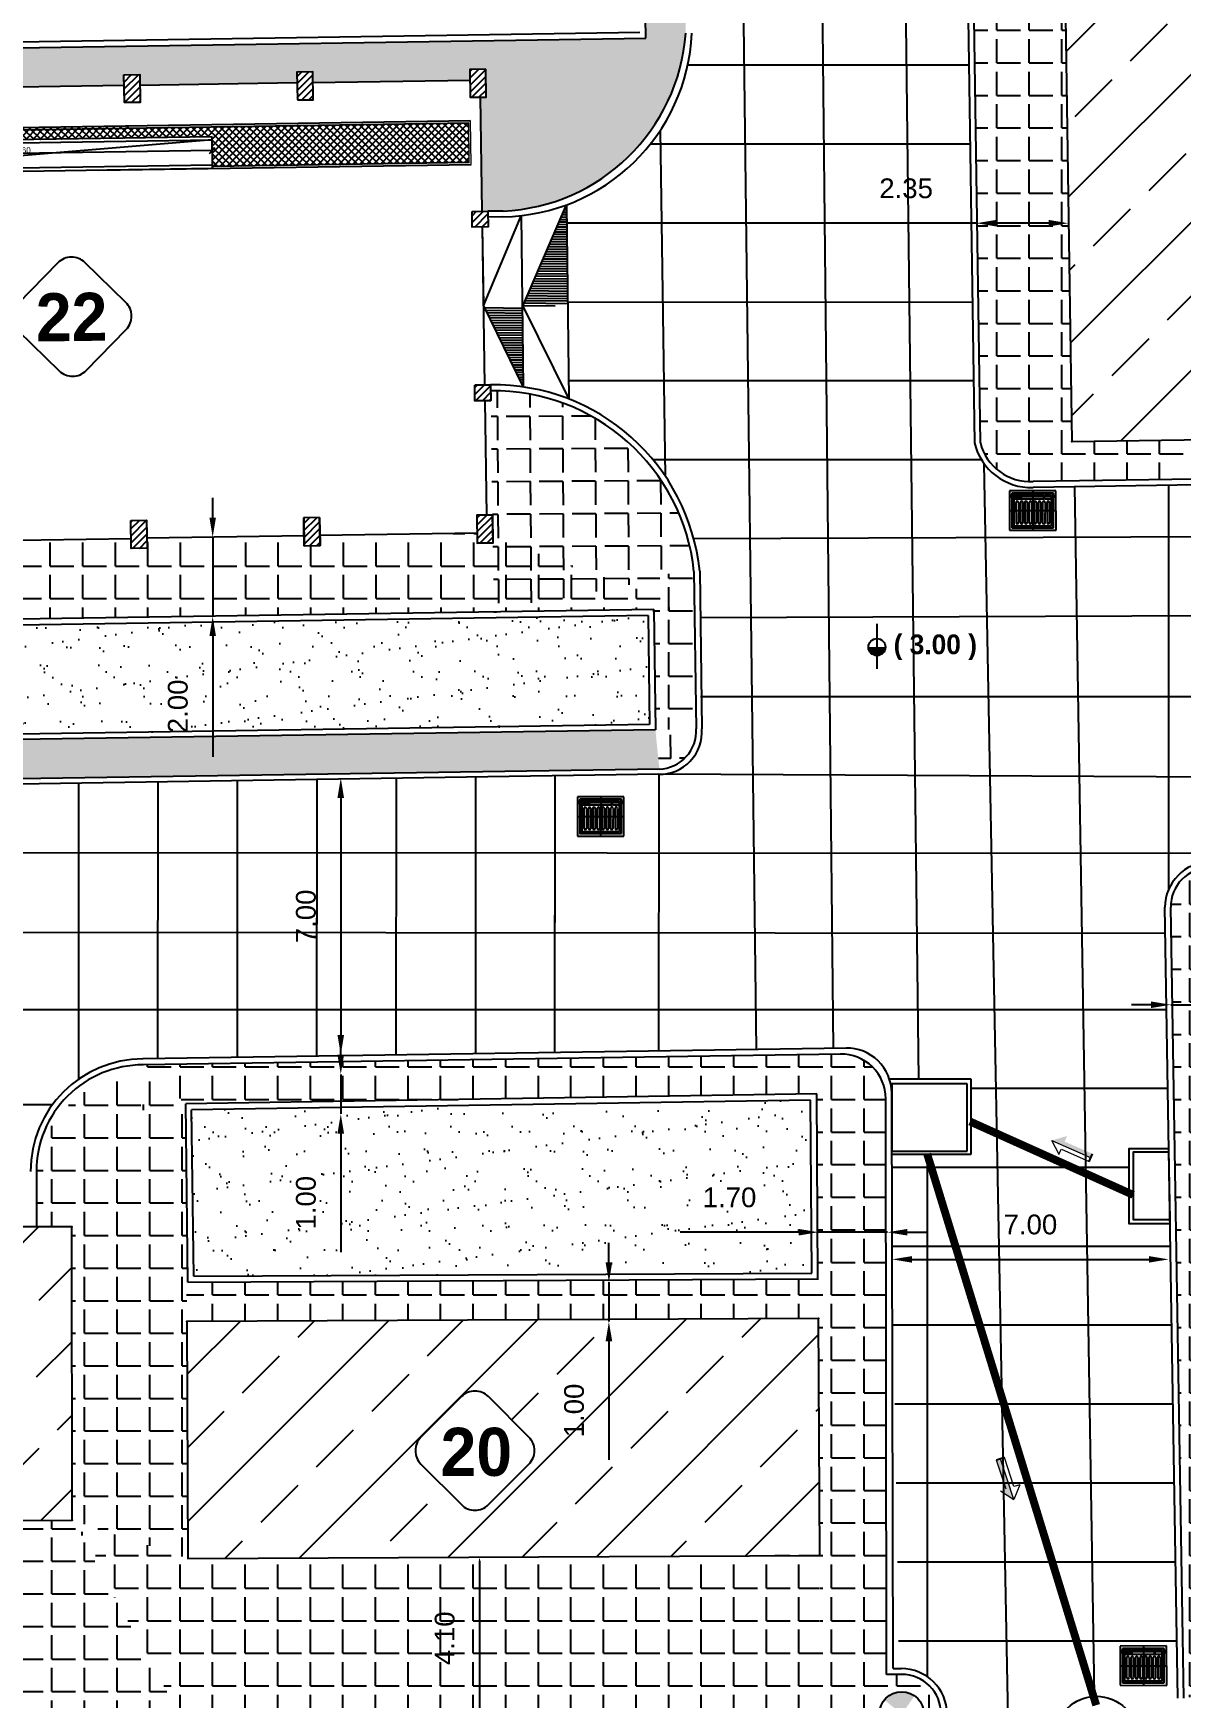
# Model space of a CAD drawing. Header units: inches. Extents: x 17 to 217, y 4 to 204.
# Drawn here: x 81.47 to 110.52, y 73.54 to 115.7 of the extents above; entities that cross this region are included whole.
import ezdxf

# ---------------------------------------------------------------- set-up
doc = ezdxf.new("R2010")
doc.units = ezdxf.units.IN
doc.header["$MEASUREMENT"] = 0
doc.layers.add('TEXT', color=6, linetype='Continuous')
doc.styles.add('Annotative', font='arial.ttf')
doc.styles.add('ROMANTIC', font='romab___.ttf')
doc.styles.get("Standard").update_dxf_attribs({"font": 'arial.ttf'})
doc.dimstyles.new('ahmed', dxfattribs={"dimtxt": 0.3, "dimasz": 0.1, "dimexe": 1.25, "dimexo": 0.625, "dimtad": 1, "dimdsep": 46, "dimlunit": 6, "dimtxsty": 'Standard', "dimcen": 2.5, "dimse1": 1, "dimse2": 1, "dimclrd": 5, "dimclre": 5, "dimclrt": 6, "dimadec": 0, "dimazin": 0, "dimtfac": 1, "dimtix": 1, "dimtmove": 0, "dimatfit": 2, "dimfxl": 1, "dimtolj": 1, "dimtzin": 0, "dimarcsym": 0})
doc.dimstyles.new('basem', dxfattribs={"dimtxt": 1.5, "dimasz": 0.5, "dimexe": 1.25, "dimexo": 0.625, "dimtad": 1, "dimzin": 1, "dimdsep": 46, "dimlunit": 6, "dimtxsty": 'Standard', "dimcen": 0.3, "dimse1": 1, "dimse2": 1, "dimadec": 0, "dimazin": 0, "dimtfac": 1, "dimtmove": 0, "dimatfit": 3, "dimfxl": 1, "dimtolj": 1, "dimtzin": 0, "dimarcsym": 0})
doc.dimstyles.new('STANDARD$0', dxfattribs={"dimtxt": 0.15, "dimasz": 0.15, "dimexe": 0, "dimexo": 0.0615, "dimgap": 0.001, "dimtad": 1, "dimzin": 1, "dimdsep": 46, "dimlunit": 6, "dimtxsty": 'Standard', "dimblk": 'OBLIQUE', "dimcen": 2.5, "dimse1": 1, "dimse2": 1, "dimclrd": 5, "dimclre": 5, "dimclrt": 6, "dimadec": 0, "dimazin": 0, "dimtfac": 1, "dimtmove": 0, "dimatfit": 3, "dimfxl": 1, "dimtolj": 1, "dimtzin": 0, "dimarcsym": 0})
pattern_1 = [(0, (-15.4109, -134.2008), (0, 0.825), [0.6, -0.225]), (90, (-15.4109, -134.2008), (-0.825, 5e-17), [0.6, -0.225])]
pattern_2 = [(45, (789.4542, 129.9865), (-1.873833, 1.873833), []), (45, (791.328, 129.9865), (-1.873833, 1.873833), [1.325, -0.6625])]
pattern_3 = [(0, (-17.9424, -42.48056), (0, 0.825), [0.6, -0.225]), (90, (-17.9424, -42.48056), (-0.825, 5e-17), [0.6, -0.225])]

# ---------------------------------------------------------------- blocks, each defined once
blk = doc.blocks.new('*D97')
at = {"color": 5, "lineweight": -2, "transparency": 16777216}
blk.add_line((92.767, 77.009), (92.767, 73.093), dxfattribs=at)
at = {"color": 5, "transparency": 16777216}
for points in [[(92.75, 77.009), (92.783, 77.009), (92.767, 77.109)], [(92.75, 73.093), (92.783, 73.093), (92.767, 72.993)]]:
    blk.add_solid(points, dxfattribs=at)
at = {"layer": 'Defpoints', "color": 0, "transparency": 16777216}
for p in [(93.385, 77.109, 0.036), (92.767, 72.993), (93.448, 72.993, 0.036)]:
    blk.add_point(p, dxfattribs=at)
at = {"color": 6, "transparency": 16777216, "insert": (91.887, 75.051), "char_height": 0.3, "attachment_point": 5, "rotation": 90, "style": 'Annotative'}
blk.add_mtext('\\A1;{\\H1.66667x;4.10}', dxfattribs=at)
blk = doc.blocks.new('uyt')
at = {"color": 5}
for p, q in [((2584.794, -811.641), (2584.234, -811.715)), ((2584.857, -812.115), (2584.794, -811.641)), ((2584.234, -811.715), (2584.296, -812.188)), ((2584.769, -811.674), (2584.267, -811.74)), ((2584.267, -811.74), (2584.321, -812.156)), ((2584.765, -811.679), (2584.272, -811.744)), ((2584.272, -811.744), (2584.326, -812.15)), ((2584.656, -811.713), (2584.287, -811.762)), ((2584.287, -811.762), (2584.336, -812.136)), ((2584.386, -811.768), (2584.289, -811.781)), ((2584.387, -811.773), (2584.29, -811.786)), ((2584.387, -811.778), (2584.291, -811.791)), ((2584.388, -811.783), (2584.291, -811.796)), ((2584.388, -811.788), (2584.292, -811.801)), ((2584.389, -811.793), (2584.292, -811.805)), ((2584.39, -811.797), (2584.3, -811.809)), ((2584.3, -811.809), (2584.342, -812.128)), ((2584.3, -811.809), (2584.342, -812.128)), ((2584.331, -811.844), (2584.363, -812.086)), ((2584.36, -811.841), (2584.392, -812.082)), ((2584.383, -811.749), (2584.39, -811.797)), ((2584.657, -811.718), (2584.384, -811.754)), ((2584.658, -811.723), (2584.385, -811.759)), ((2584.385, -811.837), (2584.416, -812.079)), ((2584.659, -811.733), (2584.386, -811.768)), ((2584.663, -811.762), (2584.39, -811.797)), ((2584.414, -811.834), (2584.445, -812.075)), ((2584.438, -811.83), (2584.47, -812.072)), ((2584.467, -811.827), (2584.499, -812.068)), ((2584.491, -811.823), (2584.523, -812.065)), ((2584.514, -811.678), (2584.576, -812.151)), ((2584.52, -811.82), (2584.552, -812.061)), ((2584.545, -811.816), (2584.577, -812.058)), ((2584.574, -811.813), (2584.606, -812.054)), ((2584.598, -811.809), (2584.63, -812.051)), ((2584.627, -811.806), (2584.659, -812.047)), ((2584.652, -811.802), (2584.683, -812.044)), ((2584.663, -811.762), (2584.656, -811.713)), ((2584.748, -811.701), (2584.661, -811.713)), ((2584.668, -811.761), (2584.661, -811.713)), ((2584.749, -811.706), (2584.662, -811.717)), ((2584.75, -811.711), (2584.663, -811.722)), ((2584.751, -811.72), (2584.664, -811.732)), ((2584.755, -811.749), (2584.668, -811.761)), ((2584.681, -811.799), (2584.712, -812.04)), ((2584.705, -811.795), (2584.737, -812.037)), ((2584.734, -811.792), (2584.766, -812.033)), ((2584.797, -812.068), (2584.748, -811.701)), ((2584.797, -812.068), (2584.755, -811.749)), ((2584.818, -812.085), (2584.765, -811.679)), ((2584.824, -812.089), (2584.769, -811.674)), ((2584.265, -811.952), (2584.826, -811.878)), ((2584.296, -812.188), (2584.857, -812.115)), ((2584.321, -812.156), (2584.824, -812.089)), ((2584.326, -812.15), (2584.818, -812.085)), ((2584.336, -812.136), (2584.57, -812.106)), ((2584.342, -812.128), (2584.797, -812.068)), ((2584.342, -812.128), (2584.797, -812.068))]:
    blk.add_line(p, q, dxfattribs=at)
for centre, radius, start, end in [((2584.274, -811.778), 0.0152, 106.1264, 268.8726), ((2584.346, -811.843), 0.0146, 7.4995, 187.4995), ((2584.399, -811.836), 0.0146, 7.4995, 187.4995), ((2584.452, -811.829), 0.0146, 7.4995, 187.4995), ((2584.505, -811.822), 0.0146, 7.4995, 187.4995), ((2584.56, -811.814), 0.0146, 7.4995, 187.4995), ((2584.613, -811.807), 0.0146, 7.4995, 187.4995), ((2584.666, -811.8), 0.0146, 7.4995, 187.4995), ((2584.719, -811.793), 0.0146, 7.4995, 187.4995), ((2584.772, -811.713), 0.0152, 286.1264, 88.8726), ((2584.592, -812.056), 0.0146, 187.4995, 7.4995), ((2584.645, -812.049), 0.0146, 187.4995, 7.4995), ((2584.698, -812.042), 0.0146, 187.4995, 7.4995), ((2584.751, -812.035), 0.0146, 187.4995, 7.4995), ((2584.378, -812.084), 0.0146, 187.4995, 7.4995), ((2584.431, -812.077), 0.0146, 187.4995, 7.4995), ((2584.484, -812.07), 0.0146, 187.4995, 7.4995), ((2584.537, -812.063), 0.0146, 187.4995, 7.4995)]:
    blk.add_arc(centre, radius, start, end, dxfattribs=at)
blk = doc.blocks.new('*D65')
at = {"color": 0, "lineweight": -2, "transparency": 16777216}
blk.add_line((103.719, 84.646), (109.719, 84.646), dxfattribs=at)
at = {"color": 0, "transparency": 16777216}
for points in [[(103.719, 84.729), (103.719, 84.563), (103.219, 84.646)], [(109.719, 84.729), (109.719, 84.563), (110.219, 84.646)]]:
    blk.add_solid(points, dxfattribs=at)
at = {"layer": 'Defpoints', "color": 0, "transparency": 16777216}
for p in [(103.219, 86.913, 0.036), (110.219, 86.913, 0.036), (110.219, 84.646)]:
    blk.add_point(p, dxfattribs=at)
at = {"color": 0, "transparency": 16777216, "insert": (106.719, 85.526), "char_height": 1.5, "attachment_point": 5, "style": 'Annotative'}
blk.add_mtext('\\A1;{\\H0.33333x;7.00}', dxfattribs=at)
blk = doc.blocks.new('*D66')
at = {"color": 0, "lineweight": -2, "transparency": 16777216}
blk.add_line((89.254, 96.334), (89.254, 90.33), dxfattribs=at)
at = {"color": 0, "transparency": 16777216}
for points in [[(89.17, 96.334), (89.337, 96.334), (89.254, 96.834)], [(89.17, 90.33), (89.337, 90.33), (89.254, 89.83)]]:
    blk.add_solid(points, dxfattribs=at)
at = {"layer": 'Defpoints', "color": 0, "transparency": 16777216}
for p in [(85.508, 96.834, 0.036), (89.254, 89.83), (90.256, 89.83, 0.036)]:
    blk.add_point(p, dxfattribs=at)
at = {"color": 0, "transparency": 16777216, "insert": (88.373, 93.332), "char_height": 1.5, "attachment_point": 5, "rotation": 90, "style": 'Annotative'}
blk.add_mtext('\\A1;{\\H0.33333x;7.00}', dxfattribs=at)
blk = doc.blocks.new('*D78')
at = {"color": 0, "lineweight": -2, "transparency": 16777216}
for p, q in [((105.352, 110.887), (102.291, 110.887)), ((107.179, 110.887), (105.852, 110.887))]:
    blk.add_line(p, q, dxfattribs=at)
at = {"color": 0, "transparency": 16777216}
for points in [[(105.852, 110.971), (105.852, 110.804), (105.352, 110.887)], [(107.179, 110.971), (107.179, 110.804), (107.679, 110.887)]]:
    blk.add_solid(points, dxfattribs=at)
at = {"layer": 'Defpoints', "color": 0, "transparency": 16777216}
for p in [(105.352, 110.887, 0.036), (105.352, 110.887), (107.679, 110.887, 0.036)]:
    blk.add_point(p, dxfattribs=at)
at = {"color": 0, "transparency": 16777216, "insert": (103.571, 111.768), "char_height": 1.5, "attachment_point": 5, "style": 'Annotative'}
blk.add_mtext('\\A1;{\\H0.33333x;2.35}', dxfattribs=at)
blk = doc.blocks.new('*D81')
at = {"color": 0, "lineweight": -2, "transparency": 16777216}
for p, q in [((89.254, 89.83), (89.254, 90.33)), ((89.254, 89.33), (89.254, 88.33)), ((89.254, 87.83), (89.254, 84.83))]:
    blk.add_line(p, q, dxfattribs=at)
at = {"color": 0, "transparency": 16777216}
for points in [[(89.17, 89.83), (89.337, 89.83), (89.254, 89.33)], [(89.17, 87.83), (89.337, 87.83), (89.254, 88.33)]]:
    blk.add_solid(points, dxfattribs=at)
at = {"layer": 'Defpoints', "color": 0, "transparency": 16777216}
for p in [(89.495, 89.33, 0.036), (89.254, 88.33), (89.406, 88.33, 0.036)]:
    blk.add_point(p, dxfattribs=at)
at = {"color": 0, "transparency": 16777216, "insert": (88.373, 86.08), "char_height": 1.5, "attachment_point": 5, "rotation": 90, "style": 'Annotative'}
blk.add_mtext('\\A1;{\\H0.33333x;1.00}', dxfattribs=at)
blk = doc.blocks.new('*D82')
at = {"color": 0, "lineweight": -2, "transparency": 16777216}
for p, q in [((100.849, 85.333), (97.849, 85.333)), ((103.101, 85.333), (101.349, 85.333)), ((103.601, 85.333), (104.101, 85.333))]:
    blk.add_line(p, q, dxfattribs=at)
at = {"color": 0, "transparency": 16777216}
for points in [[(100.849, 85.416), (100.849, 85.25), (101.349, 85.333)], [(103.601, 85.416), (103.601, 85.25), (103.101, 85.333)]]:
    blk.add_solid(points, dxfattribs=at)
at = {"layer": 'Defpoints', "color": 0, "transparency": 16777216}
for p in [(101.349, 85.333), (101.349, 84.973, 0.036), (103.101, 84.973, 0.036)]:
    blk.add_point(p, dxfattribs=at)
at = {"color": 0, "transparency": 16777216, "insert": (99.099, 86.213), "char_height": 1.5, "attachment_point": 5, "style": 'Annotative'}
blk.add_mtext('\\A1;{\\H0.33333x;1.70}', dxfattribs=at)
blk = doc.blocks.new('*D111')
at = {"color": 0, "lineweight": -2, "transparency": 16777216}
for p, q in [((96.044, 84.569), (96.044, 85.069)), ((96.044, 84.069), (96.044, 83.069)), ((96.044, 82.569), (96.044, 79.569))]:
    blk.add_line(p, q, dxfattribs=at)
at = {"color": 0, "transparency": 16777216}
for points in [[(95.961, 84.569), (96.128, 84.569), (96.044, 84.069)], [(95.961, 82.569), (96.128, 82.569), (96.044, 83.069)]]:
    blk.add_solid(points, dxfattribs=at)
at = {"layer": 'Defpoints', "color": 0, "transparency": 16777216}
for p in [(85.385, 84.069, 0.036), (85.354, 83.069, 0.036), (96.044, 83.069)]:
    blk.add_point(p, dxfattribs=at)
at = {"color": 0, "transparency": 16777216, "insert": (95.164, 80.819), "char_height": 1.5, "attachment_point": 5, "rotation": 90, "style": 'Annotative'}
blk.add_mtext('\\A1;{\\H0.33333x;1.00}', dxfattribs=at)
blk = doc.blocks.new('*D112')
at = {"color": 0, "lineweight": -2, "transparency": 16777216}
for p, q in [((109.775, 91.094), (109.275, 91.094)), ((110.275, 91.094), (111.348, 91.094)), ((111.848, 91.094), (114.848, 91.094))]:
    blk.add_line(p, q, dxfattribs=at)
at = {"color": 0, "transparency": 16777216}
for points in [[(109.775, 91.178), (109.775, 91.011), (110.275, 91.094)], [(111.848, 91.178), (111.848, 91.011), (111.348, 91.094)]]:
    blk.add_solid(points, dxfattribs=at)
at = {"layer": 'Defpoints', "color": 0, "transparency": 16777216}
for p in [(110.275, 93.562, 0.036), (111.348, 93.563, 0.036), (111.348, 91.094)]:
    blk.add_point(p, dxfattribs=at)
at = {"color": 0, "transparency": 16777216, "insert": (113.598, 91.974), "char_height": 1.5, "attachment_point": 5, "style": 'Annotative'}
blk.add_mtext('\\A1;{\\H0.33333x;1.00}', dxfattribs=at)
blk = doc.blocks.new('*D91')
at = {"color": 0, "lineweight": -2, "transparency": 16777216}
for p, q in [((86.01, 103.434), (86.01, 103.934)), ((86.01, 102.934), (86.01, 100.929)), ((86.01, 100.429), (86.01, 97.373))]:
    blk.add_line(p, q, dxfattribs=at)
at = {"color": 0, "transparency": 16777216}
for points in [[(85.927, 103.434), (86.094, 103.434), (86.01, 102.934)], [(85.927, 100.429), (86.094, 100.429), (86.01, 100.929)]]:
    blk.add_solid(points, dxfattribs=at)
at = {"layer": 'Defpoints', "color": 0, "transparency": 16777216}
for p in [(81.531, 102.934, 0.036), (81.531, 100.929, 0.036), (86.01, 100.929)]:
    blk.add_point(p, dxfattribs=at)
at = {"color": 0, "transparency": 16777216, "insert": (85.13, 98.651), "char_height": 1.5, "attachment_point": 5, "rotation": 90, "style": 'Annotative'}
blk.add_mtext('\\A1;{\\H0.33333x;2.00}', dxfattribs=at)
blk = doc.blocks.new('_Oblique')
at = {"color": 0, "linetype": 'ByBlock', "lineweight": -2}
blk.add_line((-0.5, -0.5), (0.5, 0.5), dxfattribs=at)
blk = doc.blocks.new('*D136')
at = {"color": 5, "lineweight": -2, "transparency": 16777216}
blk.add_line((86.002, 112.728), (76.403, 112.582), dxfattribs=at)
at = {"layer": 'Defpoints', "color": 0, "lineweight": 50, "transparency": 16777216}
for p in [(85.997, 113.077, -0.177), (76.398, 112.931, -0.177), (76.403, 112.582)]:
    blk.add_point(p, dxfattribs=at)
at = {"color": 5, "lineweight": -2, "transparency": 16777216, "xscale": 0.15, "yscale": 0.15, "zscale": 0.15}
for p, rotation in [((76.403, 112.582), 180.869187468206), ((86.002, 112.728), 0.8691874682060963)]:
    blk.add_blockref('_Oblique', p, dxfattribs=dict(at, rotation=rotation))
at = {"color": 6, "transparency": 16777216, "insert": (81.201, 112.732), "char_height": 0.15, "attachment_point": 5, "rotation": 0.8692}
blk.add_mtext('\\A1;9.60', dxfattribs=at)

msp = doc.modelspace()

# ---------------------------------------------------------------- hatches: boundary and pattern name
at = {"linetype": 'ByBlock', "ltscale": 50}
h = msp.add_hatch(dxfattribs=at)
h.set_pattern_fill('ANSI33', color=256, scale=10.6)
h.set_pattern_definition(pattern_2)
h.paths.add_polyline_path([(65.634, 181.899), (65.754, 171.9), (89.052, 172.18), (88.932, 182.179)])
h.paths.add_polyline_path([(77.069, 176.895), (76.043, 177.921, 0.414214), (75.359, 177.921), (74.333, 176.895, 0.414214), (74.333, 176.211), (75.359, 175.186, 0.414214), (76.043, 175.186), (77.069, 176.211, 0.414214)], flags=16)
h.paths.add_polyline_path([(116.586, 170.286), (131.986, 170.395), (131.901, 182.393), (116.501, 182.385)])
h.paths.add_polyline_path([(123.052, 176.309), (124.077, 175.283, 0.414214), (124.761, 175.283), (125.787, 176.309, 0.414214), (125.787, 176.993), (124.761, 178.019, 0.414214), (124.077, 178.019), (123.052, 176.993, 0.414214)], flags=16)
h.paths.add_polyline_path([(77.346, 85.466), (77.352, 78.036), (82.452, 78.04), (82.446, 85.47)])
h.paths.add_polyline_path([(81.59, 81.633), (79.88, 79.924), (78.171, 81.633), (79.88, 83.343)], flags=16)
h.paths.add_polyline_path([(74.616, 175.701), (77.02, 175.701), (77.02, 177.561), (74.616, 177.561)], flags=24)
h.paths.add_polyline_path([(123.255, 175.764), (125.675, 175.764), (125.675, 177.672), (123.255, 177.672)], flags=24)
h.paths.add_polyline_path([(78.823, 80.856), (81.102, 80.856), (81.102, 82.632), (78.823, 82.632)], flags=24)
h = msp.add_hatch()
h.set_pattern_fill('ANGLE', color=256, scale=3)
h.set_pattern_definition(pattern_3)
edge = h.paths.add_edge_path()
edge.add_line((97.989, 115.697), (96.981, 115.576))
edge.add_line((96.981, 115.576), (69.766, 115.156))
edge.add_line((69.766, 115.156), (70.777, 114.455))
edge.add_line((70.777, 114.455), (71.024, 114.456))
edge.add_line((71.024, 114.456), (71.028, 114.176))
edge.add_line((71.028, 114.176), (75.194, 114.236))
edge.add_line((75.194, 114.236), (75.189, 114.517))
edge.add_line((75.189, 114.517), (75.589, 114.523))
edge.add_line((75.589, 114.523), (75.593, 114.245))
edge.add_line((75.593, 114.245), (79.389, 114.303))
edge.add_line((79.389, 114.303), (79.385, 114.581))
edge.add_line((79.385, 114.581), (79.784, 114.587))
edge.add_line((79.784, 114.587), (79.789, 114.31))
edge.add_line((79.789, 114.31), (83.768, 114.371))
edge.add_line((83.768, 114.371), (83.764, 114.648))
edge.add_line((83.764, 114.648), (84.164, 114.654))
edge.add_line((84.164, 114.654), (84.168, 114.377))
edge.add_line((84.168, 114.377), (88.148, 114.438))
edge.add_line((88.148, 114.438), (88.143, 114.715))
edge.add_line((88.143, 114.715), (88.543, 114.721))
edge.add_line((88.543, 114.721), (88.547, 114.444))
edge.add_line((88.547, 114.444), (92.527, 114.505))
edge.add_line((92.527, 114.505), (92.523, 114.782))
edge.add_line((92.523, 114.782), (92.924, 114.788))
edge.add_line((92.924, 114.788), (92.935, 114.081))
edge.add_line((92.935, 114.081), (92.785, 114.079))
edge.add_line((92.785, 114.079), (92.829, 111.191))
edge.add_line((92.829, 111.191), (92.979, 111.193))
edge.add_arc((93.139, 116.053), 4.863, 268.1146, 355.7982)
h.paths.add_polyline_path([(97.304, 163.178), (96.312, 162.925), (96.981, 115.576), (97.989, 115.697)])
edge = h.paths.add_edge_path()
edge.add_line((96.435, 163.978), (96.435, 162.957))
edge.add_line((96.435, 162.957), (97.303, 163.177))
edge.add_arc((96.45, 163.122), 0.855, 3.6774, 90.9983)
h.paths.add_polyline_path([(96.435, 163.978), (38.372, 163.36), (38.392, 162.295), (96.307, 162.924), (96.435, 162.957)])
h = msp.add_hatch()
h.set_pattern_fill('ANGLE', color=256, scale=3)
h.set_pattern_definition(pattern_3)
edge = h.paths.add_edge_path()
edge.add_arc((38.783, 162.018), 1.404, 107.0204, 169.0714)
edge.add_line((37.405, 162.284), (38.392, 162.188))
edge.add_line((38.392, 162.188), (38.372, 163.36))
h.paths.add_polyline_path([(38.392, 162.188), (37.405, 162.284), (37.378, 97.187), (38.366, 97.162)])
h.paths.add_polyline_path([(97.221, 98.06), (38.366, 97.162), (38.376, 96.157), (97.323, 97.063)])
h = msp.add_hatch()
h.set_pattern_fill('ANGLE', color=256, scale=3)
h.set_pattern_definition(pattern_1)
edge = h.paths.add_edge_path()
edge.add_line((106.788, 105.348), (105.451, 105.329))
edge.add_arc((106.71, 105.641), 1.297, 193.9229, 273.4251)
edge.add_line((106.788, 104.347), (106.788, 105.348))
h.paths.add_polyline_path([(120.484, 105.55), (107.771, 105.361), (106.788, 105.348), (106.788, 104.347), (120.498, 104.55)])
h.paths.add_polyline_path([(107.059, 152.883), (107.022, 154.889), (104.729, 154.889), (105.451, 105.329), (106.788, 105.348), (106.885, 105.349), (107.771, 105.362)])
h = msp.add_hatch(dxfattribs=at)
h.set_pattern_fill('ANSI33', color=256, scale=10.6)
h.set_pattern_definition(pattern_2)
h.paths.add_polyline_path([(107.771, 105.361), (140.158, 105.843), (139.449, 152.782), (107.059, 152.883)])
h.paths.add_polyline_path([(122.812, 131.294, -0.414214), (123.578, 131.294), (124.727, 130.145, -0.414214), (124.727, 129.379), (123.578, 128.23, -0.414214), (122.812, 128.23), (121.663, 129.379, -0.414214), (121.663, 130.145)], flags=16)
h.paths.add_polyline_path([(121.497, 102.307), (121.671, 94.959), (134.267, 95.256), (134.094, 102.604)])
h.paths.add_polyline_path([(127.636, 100.176, -0.414214), (128.32, 100.176), (129.346, 99.151, -0.414214), (129.346, 98.467), (128.32, 97.441, -0.414214), (127.636, 97.441), (126.61, 98.467, -0.414214), (126.61, 99.151)], flags=16)
h.paths.add_polyline_path([(122.156, 128.77), (124.447, 128.77), (124.447, 130.576), (122.156, 130.576)], flags=24)
h.paths.add_polyline_path([(126.886, 97.918), (129.305, 97.918), (129.305, 99.824), (126.886, 99.824)], flags=24)
h = msp.add_hatch()
h.set_pattern_fill('ANSI31', color=256)
h.set_pattern_definition([(45, (387.18181, -71.97286), (-0.088388348, 0.088388348), [])])
h.paths.add_polyline_path([(70.635, 113.743), (71.035, 113.749), (71.024, 114.456), (70.624, 114.45)])
h.paths.add_polyline_path([(75.2, 113.81), (75.6, 113.816), (75.589, 114.523), (75.189, 114.517)])
h.paths.add_polyline_path([(79.395, 113.874), (79.795, 113.88), (79.784, 114.587), (79.385, 114.581)])
h.paths.add_polyline_path([(84.175, 113.947), (84.164, 114.654), (83.764, 114.648), (83.775, 113.941)])
h.paths.add_polyline_path([(71.08, 110.858), (70.681, 110.852), (70.687, 110.452), (71.086, 110.458)])
h.paths.add_polyline_path([(88.543, 114.721), (88.143, 114.715), (88.154, 114.008), (88.554, 114.014)])
h.paths.add_polyline_path([(92.924, 114.788), (92.523, 114.782), (92.534, 114.075), (92.935, 114.081)])
h.paths.add_polyline_path([(92.979, 111.193), (92.579, 111.187), (92.585, 110.787), (92.985, 110.793)])
h.paths.add_polyline_path([(93.053, 106.394), (93.046, 106.794), (92.646, 106.787), (92.653, 106.387)])
h.paths.add_polyline_path([(93.098, 103.497), (92.697, 103.491), (92.708, 102.784), (93.108, 102.79)])
h.paths.add_polyline_path([(88.328, 102.717), (88.728, 102.723), (88.717, 103.43), (88.317, 103.424)])
h.paths.add_polyline_path([(84.338, 103.363), (83.938, 103.357), (83.949, 102.65), (84.348, 102.656)])
h.paths.add_polyline_path([(79.958, 103.296), (79.559, 103.29), (79.57, 102.583), (79.969, 102.589)])
h.paths.add_polyline_path([(75.579, 103.229), (75.179, 103.223), (75.19, 102.516), (75.59, 102.522)])
h.paths.add_polyline_path([(70.809, 102.451), (71.209, 102.458), (71.198, 103.162), (70.798, 103.156)])
h.paths.add_polyline_path([(70.747, 106.456), (70.754, 106.056), (71.153, 106.062), (71.147, 106.462)])
at = {"true_color": 0xcd2027}
h = msp.add_hatch(dxfattribs=at)
h.set_pattern_fill('ANSI37', color=242, angle=180.8692)
h.set_pattern_definition([(225.86919, (144.76213, -14.7231), (0.08971899, -0.08703736), []), (315.86919, (144.76213, -14.7231), (0.08703736, 0.08971899), [])])
h.paths.add_polyline_path([(88.378, 112.361), (92.509, 112.426), (92.493, 113.426), (88.363, 113.363)])
h.paths.add_polyline_path([(86.008, 112.325), (87.115, 112.341), (87.119, 112.336), (87.52, 112.342), (87.516, 112.347), (88.378, 112.361), (88.363, 113.363), (83.983, 113.296), (83.987, 113.046), (85.997, 113.077)])
h.paths.add_polyline_path([(71.11, 112.101), (75.236, 112.163), (75.222, 113.164), (71.095, 113.101)])
h.paths.add_polyline_path([(75.236, 112.163), (76.409, 112.18), (76.398, 112.931), (79.607, 112.98), (79.604, 113.23), (75.222, 113.164)])
h.paths.add_polyline_path([(79.607, 112.98), (83.987, 113.046), (83.983, 113.296), (79.604, 113.23)])
h.paths.add_polyline_path([(79.604, 113.23), (83.983, 113.296), (83.982, 113.346), (79.603, 113.28)])
h = msp.add_hatch()
h.set_pattern_fill('ANSI31', color=256, scale=0.5, angle=134.3525, style=0)
h.set_pattern_definition([(359.352515, (206.919105, 31.21124), (-0.000706282, -0.06249601), [])])
h.paths.add_polyline_path([(94.973, 111.353), (94.998, 108.801), (93.862, 108.787)])
h = msp.add_hatch()
h.set_pattern_fill('ANSI31', color=256, scale=0.5, angle=134.3525, style=0)
h.set_pattern_definition([(359.352515, (206.563844, 31.209036), (-0.000706282, -0.06249601), [])])
h.paths.add_polyline_path([(93.862, 108.787), (93.873, 106.739), (92.866, 108.791)])
h = msp.add_hatch()
h.set_pattern_fill('ANGLE', color=256, scale=3, angle=180.3654)
h.set_pattern_definition([(180.3654, (148.4228, 246.59355), (0.0052616, -0.8249832), [0.6, -0.225]), (270.3654, (148.4228, 246.59355), (0.8249832, 0.0052616), [0.6, -0.225])])
edge = h.paths.add_edge_path()
edge.add_line((93.131, 101.026), (98.198, 102.07))
edge.add_arc((93.116, 101.534), 5.11, 6.0305, 90.752)
edge.add_line((93.049, 106.644), (93.131, 101.026))
h = msp.add_hatch()
h.set_pattern_fill('ANGLE', color=256, scale=3)
h.set_pattern_definition(pattern_3)
edge = h.paths.add_edge_path()
edge.add_arc((111.256, 93.582), 0.982, 90, 181.1856)
edge.add_line((110.275, 93.562), (111.348, 93.563))
edge.add_line((111.348, 93.563), (111.256, 94.564))
h.paths.add_polyline_path([(120.671, 94.782), (111.256, 94.564), (111.348, 93.563), (120.671, 93.785)])
h.paths.add_polyline_path([(121.622, 97.001), (120.634, 96.967), (120.671, 94.936), (120.671, 94.782), (121.671, 94.959)])
h.paths.add_polyline_path([(121.671, 94.959), (120.671, 94.782), (120.671, 93.785), (121.681, 93.809)])
h.paths.add_polyline_path([(134.267, 95.256), (121.671, 94.959), (121.681, 93.809), (135.305, 94.13)])
h.paths.add_polyline_path([(135.031, 105.767), (134.094, 102.604), (134.267, 95.256), (135.305, 94.13)])
h.paths.add_polyline_path([(111.348, 93.563), (110.275, 93.562), (110.599, 73.564), (111.6, 73.554)])
h = msp.add_hatch()
h.set_pattern_fill('ANGLE', color=256, scale=3)
h.set_pattern_definition([(0, (284.8455, -138.69676), (0, 0.825), [0.6, -0.225]), (90, (284.8455, -138.69676), (-0.825, 5e-17), [0.6, -0.225])])
h.paths.add_polyline_path([(93.107, 102.926), (93.109, 102.79), (92.708, 102.784), (92.704, 103.038), (88.724, 102.977), (88.728, 102.723), (88.328, 102.717), (88.324, 102.971), (84.345, 102.91), (84.348, 102.656), (83.949, 102.65), (83.945, 102.904), (79.965, 102.843), (79.969, 102.589), (79.569, 102.583), (79.565, 102.837), (75.586, 102.776), (75.59, 102.522), (75.19, 102.516), (75.186, 102.77), (71.205, 102.709), (71.209, 102.458), (70.809, 102.451), (70.805, 102.703), (69.957, 102.625), (70.986, 100.705), (98.202, 101.106)])
h = msp.add_hatch()
h.set_pattern_fill('ANGLE', color=256, scale=3)
h.set_pattern_definition(pattern_3)
h.paths.add_polyline_path([(98.198, 102.07), (97.135, 101.965), (97.221, 98.06), (98.255, 98.085)])
h = msp.add_hatch()
h.set_pattern_fill('AR-SAND', color=256, scale=0.5)
h.set_pattern_definition([(37.5, (-30.1917, -29.7232), (-0.0314967, 0.963412), [0, -0.76, 0, -0.85, 0, -0.8125]), (7.5, (-30.1917, -29.7232), (0.884888, 1.411073), [0, -0.41, 0, -0.685, 0, -0.2625]), (327.5, (-30.8067, -29.7232), (1.557071, 0.0028295), [0, -0.25, 0, -0.9, 0, -1.175]), (317.5, (-30.8067, -29.7232), (1.503063, 0.438838), [0, -0.125, 0, -0.59, 0, -0.675])])
h.paths.add_polyline_path([(97.036, 100.952), (71.137, 100.556), (71.176, 97.793), (97.071, 98.191)])
h = msp.add_hatch(color=256)
h.paths.add_polyline_path([(103.048, 100.152), (102.833, 100.152), (102.833, 99.937, 0.414214)])
h.paths.add_polyline_path([(102.833, 100.152), (102.618, 100.152, 0.414214), (102.833, 99.937)])
h = msp.add_hatch()
h.set_pattern_fill('ANGLE', color=256, scale=3, angle=91)
h.set_pattern_definition([(91, (-17.9424, -42.48056), (-0.8248743, -0.0143982), [0.6, -0.225]), (181, (-17.9424, -42.48056), (0.0143982, -0.8248743), [0.6, -0.225])])
edge = h.paths.add_edge_path()
edge.add_line((97.221, 98.06), (97.323, 97.063))
edge.add_arc((97.289, 98.03), 0.968, 272.0384, 363.2596)
edge.add_line((98.255, 98.085), (97.221, 98.06))
h = msp.add_hatch()
h.set_pattern_fill('ANGLE', color=256, scale=3)
h.set_pattern_definition(pattern_3)
edge = h.paths.add_edge_path()
edge.add_line((101.905, 89.845), (101.306, 88.836))
edge.add_line((101.306, 88.836), (103.055, 88.713))
edge.add_arc((101.922, 88.713), 1.133, 0.015, 90.8686)
edge = h.paths.add_edge_path()
edge.add_line((103.457, 74.135), (103.078, 74.135))
edge.add_line((103.078, 74.135), (101.385, 73.114))
edge.add_line((101.385, 73.114), (102.892, 73.137))
edge.add_arc((103.457, 73.13), 0.565, 1.0079, 179.2609, ccw=False)
edge.add_line((104.021, 73.14), (104.457, 73.135))
edge.add_arc((103.457, 73.135), 1, 0, 90)
h.paths.add_polyline_path([(103.055, 88.713), (101.306, 88.836), (101.385, 73.114), (103.078, 74.135)])
edge = h.paths.add_edge_path()
edge.add_line((104.457, 73.135), (104.021, 73.14))
edge.add_arc((103.457, 73.13), 0.565, 0, 1.0079, ccw=False)
edge.add_arc((103.457, 73.13), 0.565, -88.6765, 0, ccw=False)
edge.add_line((103.47, 72.565), (103.847, 47.899))
edge.add_line((103.847, 47.899), (104.862, 46.896))
edge.add_line((104.862, 46.896), (104.457, 73.135))
h.paths.add_polyline_path([(101.385, 77.15), (82.989, 77.069), (85.313, 72.868), (101.385, 73.114)])
h.paths.add_polyline_path([(101.337, 84.15), (85.385, 84.069), (85.349, 84.069), (85.354, 83.069), (101.354, 83.15)])
h.paths.add_polyline_path([(101.905, 89.845), (84.246, 89.572), (85.328, 88.588), (101.306, 88.836)])
h = msp.add_hatch()
h.set_pattern_fill('ANGLE', color=256, scale=3)
h.set_pattern_definition(pattern_1)
edge = h.paths.add_edge_path()
edge.add_line((85.328, 88.321), (84.242, 89.321))
edge.add_arc((84.244, 86.622), 2.699, 90.0375, 180.037)
edge.add_line((81.545, 86.62), (82.446, 86.62))
edge.add_line((82.446, 86.62), (82.446, 85.47))
edge.add_line((82.446, 85.47), (85.328, 88.321))
h.paths.add_polyline_path([(82.446, 86.62), (81.545, 86.62), (81.546, 85.47), (82.446, 85.47)], flags=17)
h.paths.add_polyline_path([(85.328, 88.321), (82.446, 85.47), (82.452, 78.04), (85.385, 77.069)])
h.paths.add_polyline_path([(82.452, 78.04), (77.352, 78.036), (76.85, 78.036), (76.854, 73.731), (76.854, 72.739), (85.313, 72.868)])
h.paths.add_polyline_path([(76.833, 73.731), (71.682, 73.652), (70.265, 72.638), (76.854, 72.739)])
h.paths.add_polyline_path([(71.277, 74.713), (70.265, 72.638), (71.682, 73.652)])
h.paths.add_polyline_path([(71.277, 74.713), (66.2, 74.713), (66.26, 72.437), (70.265, 72.638)])
h.paths.add_polyline_path([(70.265, 72.638), (66.26, 72.437), (66.929, 47.269), (70.651, 47.391)])
h.paths.add_polyline_path([(73.116, 82.071), (71.317, 82.061), (71.317, 82.06), (71.866, 80.616), (73.535, 80.776)])
edge = h.paths.add_edge_path()
edge.add_line((72.736, 89.397), (73.116, 88.321))
edge.add_line((73.116, 88.321), (73.488, 88.571))
edge.add_arc((72.735, 88.64), 0.757, 354.7253, 449.925)
h = msp.add_hatch()
h.set_pattern_fill('AR-SAND', color=256, scale=0.5)
h.set_pattern_definition([(37.5, (-17.9424, -42.48056), (-0.0314967, 0.963412), [0, -0.76, 0, -0.85, 0, -0.8125]), (7.5, (-17.9424, -42.4806), (0.884888, 1.411073), [0, -0.41, 0, -0.685, 0, -0.2625]), (327.5, (-18.5574, -42.48056), (1.557071, 0.0028295), [0, -0.25, 0, -0.9, 0, -1.175]), (317.5, (-18.5574, -42.4806), (1.503063, 0.438838), [0, -0.125, 0, -0.59, 0, -0.675])])
h.paths.add_polyline_path([(101.151, 88.68), (85.476, 88.435), (85.533, 84.22), (101.186, 84.299)])
at = {"lineweight": 0}
for points in [[(107.258, 87.659), (107.648, 87.77), (107.586, 87.627), (108.295, 87.318), (108.253, 87.221)], [(106.301, 78.561), (105.958, 78.779), (106.106, 78.828), (105.864, 79.562), (105.964, 79.595)]]:
    msp.add_hatch(color=256, dxfattribs=at).paths.add_polyline_path(points)
at = {"linetype": 'ByBlock', "ltscale": 50}
h = msp.add_hatch(dxfattribs=at)
h.set_pattern_fill('ANSI33', color=256, scale=10.6)
h.set_pattern_definition(pattern_2)
h.paths.add_polyline_path([(85.354, 83.069), (85.385, 77.069), (101.385, 77.15), (101.354, 83.15)])
h.paths.add_polyline_path([(91.284, 80.144), (92.309, 81.17, -0.414214), (92.993, 81.17), (94.019, 80.144, -0.414214), (94.019, 79.46), (92.993, 78.434, -0.414214), (92.309, 78.434), (91.284, 79.46, -0.414214)], flags=16)
h.paths.add_polyline_path([(91.465, 78.814), (93.887, 78.814), (93.887, 80.714), (91.465, 80.714)], flags=24)
h = msp.add_hatch()
h.set_pattern_fill('ANGLE', color=256, scale=3)
h.set_pattern_definition(pattern_3)
h.paths.add_polyline_path([(82.452, 78.04), (83.142, 76.987), (85.385, 77.069)])
h = msp.add_hatch(color=256)
h.set_gradient(color1=(37, 218, 161), one_color=1, tint=1, name='INVCYLINDER')
h.paths.add_polyline_path([(103.457, 73.13), (103.022, 73.49), (103.107, 73.573), (103.195, 73.63), (103.267, 73.662), (103.364, 73.687), (103.457, 73.694), (103.553, 73.686), (103.638, 73.665), (103.706, 73.636), (103.784, 73.59)])

# ---------------------------------------------------------------- linework, layer by layer
for p, q in [((102.75, 182.343, -0.005), (103.888, 89.207, 0.007)), ((100.768, 181.022, -0.005), (101.725, 89.997)), ((98.775, 170.402, 0.002), (99.776, 89.958, 0.106)), ((96.981, 115.576, 0.069), (96.312, 162.925, 0.036)), ((104.576, 154.889, 0.036), (105.301, 105.329, 0.036)), ((105.451, 105.329, 0.036), (104.729, 154.889, 0.034)), ((69.611, 115.303, 0.032), (96.829, 115.724, 0.069)), ((69.766, 115.156, 0.036), (96.981, 115.576, 0.069)), ((105.161, 114.891, 0.037), (98.041, 114.891, 0.071)), ((83.768, 114.371, 0.036), (79.789, 114.31, 0.036)), ((88.148, 114.438, 0.036), (84.168, 114.377, 0.036)), ((92.527, 114.505, 0.036), (88.547, 114.444, 0.036)), ((92.785, 114.079, 0.036), (92.829, 111.191, 0.036)), ((92.54, 113.476, 0.036), (71.044, 113.15, 0.036)), ((71.095, 113.101, 0.036), (92.493, 113.426, 0.036)), ((76.554, 112.853, 0.036), (85.997, 112.995, 0.036)), ((85.997, 112.995, 0.036), (76.562, 112.222, 2.015)), ((97.344, 113.236, -0.004), (97.467, 104.485, -0.035)), ((105.19, 112.891, 0.038), (97.092, 112.891, 0.076)), ((105.19, 112.891, 0.038), (97.092, 112.891, 0.076)), ((76.562, 112.222, 2.015), (86.006, 112.367, 2.015)), ((92.509, 112.426, 0.036), (86.008, 112.327, 0.036)), ((93.862, 108.787, 0.024), (94.973, 111.353, 0.071)), ((94.973, 111.353, 0.071), (95.033, 106.433, 0.071)), ((92.866, 108.791, 0.036), (93.824, 111.077, 0.021)), ((93.364, 111.193, 0.036), (92.979, 111.193, 0.207)), ((93.359, 111.049, 0.071), (92.981, 111.043, 0.071)), ((93.824, 111.077, 0.021), (93.873, 106.739, 0.072)), ((105.216, 110.891, 0.039), (94.968, 110.892, 0.067)), ((105.216, 110.891, 0.039), (97.972, 110.892, 0.074)), ((92.835, 110.791, 0.036), (92.896, 106.791, 0.036)), ((92.835, 110.791, 0.036), (92.866, 108.791, 0.036)), ((92.866, 108.791, 0.036), (93.873, 106.739, 0.072)), ((93.862, 108.787, 0.024), (95.033, 106.433, 0.071)), ((105.249, 108.891, 0.04), (94.998, 108.88, 0.08)), ((93.046, 106.794, 0.036), (92.646, 106.787, 0.036)), ((105.278, 106.892, 0.041), (95.029, 106.892, 0.069)), ((92.653, 106.387, 0.036), (93.053, 106.394, 0.036)), ((92.903, 106.391, 0.036), (92.947, 103.494, 0.036)), ((105.476, 104.892, 0.042), (97.164, 104.892, 0.065)), ((106.658, 46.758, 0.006), (105.549, 104.792, 0.035)), ((120.348, 104.548, 0.036), (106.788, 104.347, 0.036)), ((120.348, 104.398, 0.036), (106.788, 104.197, 0.036)), ((106.788, 104.197, 0.036), (106.788, 104.197, 0.036)), ((108.34, 73.62, 0.003), (107.846, 104.211, 0.003)), ((110.223, 94.021, 0.007), (110.223, 104.232, 0.007)), ((88.328, 102.717, 0.036), (88.317, 103.424, 0.036)), ((88.717, 103.43, 0.036), (88.728, 102.723, 0.036)), ((93.098, 103.497, 0.036), (93.108, 102.79, 0.036)), ((79.965, 102.843, 0.036), (83.945, 102.904, 0.036)), ((88.324, 102.971, 0.036), (84.345, 102.91, 0.036)), ((88.328, 102.717, 0.036), (88.321, 103.167, 0.036)), ((88.721, 103.173, 0.036), (88.728, 102.723, 0.036)), ((92.704, 103.038, 0.036), (88.724, 102.977, 0.036)), ((120.366, 102.977, 0.038), (98.19, 102.892, 0.068)), ((93.108, 102.79, 0.036), (92.708, 102.784, 0.036)), ((93.108, 102.79, 0.036), (92.708, 102.784, 0.036)), ((98.198, 102.07, 0.036), (98.255, 98.085, 0.036)), ((98.343, 102.074, 0.071), (98.398, 98.085, 0.036)), ((97.183, 101.106, 0.039), (70.986, 100.705, 0.039)), ((97.036, 100.952, 0.002), (71.137, 100.556, 0.039)), ((97.036, 100.952, 0.002), (97.071, 98.191, 0.004)), ((97.183, 101.106, 0.039), (97.221, 98.06, 0.036)), ((120.41, 100.977, 0.043), (98.355, 100.895, 0.071)), ((120.41, 100.977, 0.043), (98.355, 100.895, 0.071)), ((102.833, 100.741, -0.036), (102.833, 99.6, -0.036)), ((120.448, 98.892, 0.036), (98.367, 98.893, 0.07)), ((97.221, 98.06, 0.036), (71.033, 97.659, 0.048)), ((97.071, 98.191, 0.004), (71.176, 97.793, 0.015)), ((97.323, 97.063, 0.035), (38.376, 96.157, -0.035)), ((97.306, 96.93, 0.036), (38.378, 96.03, 0.036)), ((82.613, 96.697, 0.073), (82.611, 89.205, 0.088)), ((84.622, 96.743, 0.075), (84.615, 89.728, 0.091)), ((86.634, 96.764, 0.076), (86.632, 89.757, 0.091)), ((88.645, 96.803, 0.078), (88.636, 89.788, 0.096)), ((90.656, 96.813, 0.08), (90.647, 89.822, 0.096)), ((92.666, 96.852, 0.082), (92.664, 89.844, 0.097)), ((94.676, 96.879, 0.085), (94.668, 89.872, 0.101)), ((97.312, 96.93, 0.036), (97.303, 89.925, 0.053)), ((120.486, 96.809, 0.037), (97.312, 96.93, 0.036)), ((88.644, 96.463, 0.079), (88.636, 89.788, 0.096)), ((94.677, 96.474, 0.084), (94.668, 89.872, 0.101)), ((38.378, 94.973, 0.036), (120.521, 94.932, 0.036)), ((110.45, 73.536, 0.036), (110.125, 93.562, 0.036)), ((110.6, 73.536, 0.036), (110.275, 93.562, 0.036)), ((38.356, 92.974, 0.036), (110.125, 92.91, -0.001)), ((38.333, 90.974, 0.036), (110.166, 90.975, 0.036)), ((102.049, 89.996, 0.036), (84.246, 89.722, 0.019)), ((101.905, 89.845, 0.036), (84.246, 89.572, 0.019)), ((105.219, 89.207, 0.007), (103.15, 89.207, 0.007)), ((105.121, 89.092, 0.007), (103.213, 89.092, 0.007)), ((103.213, 89.092, 0.007), (103.213, 87.385, 0.007)), ((105.121, 87.385, 0.007), (105.121, 89.092, 0.007)), ((105.219, 87.311, 0.007), (105.219, 89.207, 0.007)), ((110.198, 88.975, 0.019), (105.22, 88.975, 0.019)), ((73.642, 88.571, 0.036), (81.948, 88.571, 0.036)), ((84.246, 88.572, 0.039), (84.246, 88.422, 0.019)), ((101.306, 88.836, 0.036), (85.328, 88.588, 0.036)), ((85.385, 84.069, 0.036), (85.328, 88.588, 0.036)), ((101.151, 88.68, 0.036), (85.476, 88.435, 0.036)), ((101.186, 84.299, 0.036), (101.151, 88.68, 0.036)), ((101.337, 84.15, 0.036), (101.306, 88.836, 0.036)), ((103.078, 74.135, 0.036), (103.055, 88.713, 0.036)), ((103.245, 74.282, 0.036), (103.205, 88.864, 0.036)), ((85.533, 84.22, 0.036), (85.476, 88.435, 0.036)), ((105.228, 88.111, 0.007), (109.22, 86.313, 0.007)), ((103.213, 87.385, 0.007), (105.121, 87.385, 0.007)), ((103.213, 87.311, 0.007), (105.219, 87.311, 0.007)), ((104.102, 87.318, 0.007), (108.378, 73.497, 0.007)), ((104.104, 87.311, 0.007), (104.104, 74.094, 0.007)), ((108.21, 87.125), (108.295, 87.318)), ((81.545, 86.871, 0.019), (81.546, 85.469, 0.036)), ((109.21, 86.975, 0.007), (103.213, 86.975, 0.007)), ((110.264, 84.975, 0.028), (103.218, 84.975, 0.028)), ((85.385, 84.069, 0.036), (101.349, 84.15, 0.036)), ((85.533, 84.22, 0.036), (101.186, 84.299, 0.036)), ((110.297, 82.976, 0.037), (103.251, 82.976, 0.037)), ((110.329, 80.976, 0.035), (103.283, 80.976, 0.035)), ((110.329, 80.976, 0.035), (103.283, 80.976, 0.035)), ((106.065, 79.628), (105.864, 79.562)), ((110.362, 78.976, 0.044), (103.316, 78.976, 0.044)), ((110.394, 76.977, 0.042), (103.349, 76.976, 0.042)), ((110.394, 76.977, 0.042), (103.349, 76.976, 0.042)), ((110.427, 74.977, 0.051), (103.381, 74.977, 0.051)), ((103.245, 74.282, 0.036), (103.444, 74.282, 0.036)), ((103.457, 74.135, 0.036), (103.078, 74.135, 0.036))]:
    msp.add_line(p, q)
at = {"color": 9, "lineweight": 20, "true_color": 0xc7c8ca}
for p, q in [((92.509, 112.426, 0.036), (92.493, 113.426, 0.036)), ((92.558, 112.376, 0.036), (92.54, 113.476, 0.036))]:
    msp.add_line(p, q, dxfattribs=at)
at = {"linetype": 'Continuous'}
for p, q in [((83.116, 112.233, 0.036), (87.567, 112.301, 0.036)), ((87.567, 112.301, 0.036), (92.558, 112.376, 0.036))]:
    msp.add_line(p, q, dxfattribs=at)
at = {"lineweight": 0}
for p, q in [((107.258, 87.659), (108.253, 87.221)), ((107.443, 87.298), (107.258, 87.659)), ((107.442, 87.3), (107.501, 87.435)), ((107.503, 87.44), (108.21, 87.126)), ((106.106, 78.828), (105.864, 79.562)), ((106.301, 78.561), (105.964, 79.595)), ((106.301, 78.891), (106.065, 79.628)), ((106.447, 78.94), (106.301, 78.561)), ((106.447, 78.94), (106.307, 78.894)), ((105.96, 78.782), (106.301, 78.561))]:
    msp.add_line(p, q, dxfattribs=at)
at = {"elevation": 0.036}
for points in [[(139.449, 152.782), (107.059, 152.883), (107.771, 105.361), (140.158, 105.843), (139.449, 152.782)], [(82.452, 78.04), (82.446, 85.47), (77.346, 85.466), (77.352, 78.036), (82.452, 78.04)], [(101.354, 83.15), (85.354, 83.069), (85.385, 77.069), (101.385, 77.15), (101.354, 83.15)]]:
    msp.add_lwpolyline(points, dxfattribs=at)
for points, elevation in [([(83.764, 114.648), (84.164, 114.654), (84.175, 113.947), (83.775, 113.941)], 0.036), ([(88.154, 114.008), (88.554, 114.014), (88.543, 114.721), (88.143, 114.715)], 0.036), ([(92.924, 114.788), (92.523, 114.782), (92.534, 114.075), (92.935, 114.081)], 0.036), ([(92.579, 111.187), (92.979, 111.193), (92.985, 110.793), (92.585, 110.787)], 0.036), ([(92.646, 106.787), (93.046, 106.794), (93.053, 106.394), (92.653, 106.387)], 0.071), ([(107.771, 105.361), (107.771, 105.361), (107.771, 105.361), (107.771, 105.361)], 0.036), ([(83.938, 103.357), (84.338, 103.363), (84.348, 102.656), (83.949, 102.65)], 0.036), ([(88.717, 103.43), (88.317, 103.424), (88.328, 102.717), (88.728, 102.723)], 0.036), ([(93.098, 103.497), (92.697, 103.491), (92.708, 102.784), (93.109, 102.79)], 0.036), ([(110.223, 87.447), (109.21, 87.447), (109.21, 85.551), (110.256, 85.551)], 0.007), ([(110.225, 87.359), (109.321, 87.359), (109.321, 85.653), (110.256, 85.653)], 0.007)]:
    msp.add_lwpolyline(points, close=True, dxfattribs=dict(elevation=elevation))
at = {"color": 7, "elevation": -0.142}
msp.add_lwpolyline([(85.997, 113.077), (76.398, 112.931), (76.41, 112.131), (86.009, 112.277)], close=True, dxfattribs=at)
at = {"const_width": 0.2, "elevation": 0.007}
for points in [[(109.321, 86.279), (105.188, 88.138)], [(108.385, 73.355), (104.104, 87.316)]]:
    msp.add_lwpolyline(points, dxfattribs=at)
for centre, radius in [((102.833, 100.152, -0.036), 0.215), ((103.457, 73.13, 0), 0.565), ((108.39, 72.545, -0.028), 1.037)]:
    msp.add_circle(centre, radius)
for centre, radius, start, end in [((93.276, 115.921, 0.071), 4.873, 270.9811, 357.3646), ((93.138, 116.052, -0.207), 4.864, 272.6713, 355.8161), ((93.121, 101.545, 0.071), 5.249, 5.7883, 90.8104), ((93.119, 101.537, 0.001), 5.107, 5.9966, 90.786), ((106.728, 105.66, 0.036), 1.465, 193.0496, 272.3369), ((106.71, 105.641, 0.036), 1.297, 193.9229, 273.4251), ((97.323, 98.007, 0.036), 1.078, 269.0533, 4.1557), ((97.29, 98.029, 0.035), 0.967, 271.9867, 3.3113), ((111.284, 93.555, 0.036), 1.159, 91.3504, 179.6795), ((111.256, 93.582, 0.071), 0.982, 90, 181.1856), ((101.922, 88.713, 0.036), 1.132, 360, 90.8836), ((102.067, 88.858, 0.036), 1.138, 0.2987, 90.8813), ((84.246, 86.871, 0.019), 2.851, 90.0145, 180), ((84.244, 86.873, 0.019), 2.699, 89.9625, 180.037), ((103.444, 73.114, 0.036), 1.168, 0.8765, 90), ((103.457, 73.135, 0.036), 1, 0, 90)]:
    msp.add_arc(centre, radius, start, end)
at = {"layer": 'TEXT'}
for points in [[(82.09, 109.884), (81.077, 108.845, 0.414214), (81.085, 108.161), (82.123, 107.148, 0.414214), (82.807, 107.157), (83.82, 108.195, 0.414214), (83.812, 108.879), (82.774, 109.892, 0.414214)], [(92.993, 78.434), (94.019, 79.46, 0.414214), (94.019, 80.144), (92.993, 81.17, 0.414214), (92.309, 81.17), (91.284, 80.144, 0.414214), (91.284, 79.46), (92.309, 78.434, 0.414214)]]:
    msp.add_lwpolyline(points, format="xyb", close=True, dxfattribs=at)
at = {"layer": 'TEXT', "linetype": 'Continuous'}
for p in [(107.771, 105.361, 0.036), (82.446, 85.47, 0.036), (85.354, 83.069, 0.036), (101.354, 83.15, 0.036), (82.452, 78.04, 0.036), (101.385, 77.15, 0.036)]:
    msp.add_point(p, dxfattribs=at)

# ---------------------------------------------------------------- block references
at = {"lineweight": 0, "xscale": 2.085128145679648, "yscale": 2.085128145679648, "zscale": 2.085128145679648, "rotation": 352.5005197326955}
for p in [(-5015.274, 2485.447), (-5026.215, 2477.701), (-5012.472, 2456.193)]:
    msp.add_blockref('uyt', p, dxfattribs=at)

# ---------------------------------------------------------------- texts
at = {"style": 'ROMANTIC'}
msp.add_text('22', height=1.2182, rotation=0.7027, dxfattribs=at).set_placement((81.54, 107.891))
for s, height, p in [(' ( 3.00 )  ', 0.49816, (103.07, 99.973, -0.036)), ('20', 1.2182, (91.781, 79.163))]:
    msp.add_text(s, height=height, dxfattribs=at).set_placement(p)

# ---------------------------------------------------------------- dimensions: what is measured, and where the dimension line sits
dim = msp.add_linear_dim(base=(76.403, 112.582, 0.036), p1=(85.997, 113.077, -0.142), p2=(76.398, 112.931, -0.142), angle=180.8692, dimstyle='STANDARD$0')
dim.commit()
dim.dimension.update_dxf_attribs({"geometry": '*D136', "text_midpoint": (81.201, 112.732, 0.036)})
for base, p1, p2, text, picture, middle in [((105.352, 110.887, 0.037), (107.679, 110.887, 0.073), (105.352, 110.887, 0.073), '{\\H0.33333x;2.35}', '*D78', (103.571, 111.768, 0.037)), ((111.348, 91.094), (110.275, 93.562, 0.036), (111.348, 93.563, 0.036), '{\\H0.33333x;1.00}', '*D112', (113.598, 91.974)), ((101.349, 85.333, 0.036), (103.101, 84.973, 0.071), (101.349, 84.973, 0.071), '{\\H0.33333x;1.70}', '*D82', (99.099, 86.213, 0.036)), ((110.219, 84.646, 0.036), (103.219, 86.913, 0.071), (110.219, 86.913, 0.071), '{\\H0.33333x;<>}', '*D65', (106.719, 85.526, 0.036))]:
    dim = msp.add_linear_dim(base=base, p1=p1, p2=p2, text=text, dimstyle='basem', override={"dimtxsty": 'Annotative'})
    dim.commit()
    dim.dimension.update_dxf_attribs({"geometry": picture, "text_midpoint": middle})
for base, p1, p2, text, dimstyle, picture, middle in [((86.0104, 100.9291), (81.5312, 102.9335, 0.0355), (81.5312, 100.9291, 0.0355), '{\\H0.33333x;<>}', 'basem', '*D91', (85.1301, 98.6513)), ((89.254, 89.83, -0.036), (85.508, 96.834, 0), (90.256, 89.83), '{\\H0.33333x;7.00}', 'basem', '*D66', (88.373, 93.332, -0.036)), ((89.254, 88.33, -0.036), (89.495, 89.33), (89.406, 88.33), '{\\H0.33333x;<>}', 'basem', '*D81', (88.373, 86.08, -0.036)), ((96.044, 83.069), (85.385, 84.069, 0.036), (85.354, 83.069, 0.036), '{\\H0.33333x;<>}', 'basem', '*D111', (95.164, 80.819)), ((92.767, 72.993), (93.385, 77.109, 0.036), (93.448, 72.993, 0.036), '{\\H1.66667x;4.10}', 'ahmed', '*D97', (91.887, 75.051))]:
    dim = msp.add_linear_dim(base=base, p1=p1, p2=p2, angle=90, text=text, dimstyle=dimstyle, override={"dimtxsty": 'Annotative'})
    dim.commit()
    dim.dimension.update_dxf_attribs({"geometry": picture, "text_midpoint": middle})

doc.saveas('drawing.dxf')
